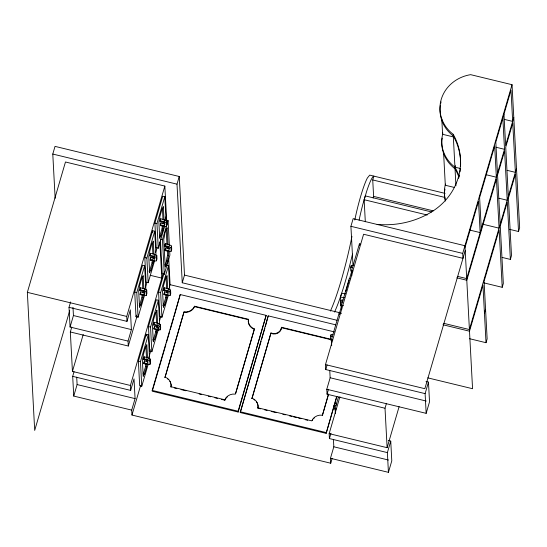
<?xml version="1.0" encoding="UTF-8"?>
<svg xmlns="http://www.w3.org/2000/svg" width="547" height="547" viewBox="0 0 547 547"><rect width="100%" height="100%" fill="white"/><g stroke="black" fill="none" stroke-linecap="round" stroke-linejoin="round"><path stroke-width="0.82" d="M442.838 132.989L441.785 138.692A36.683 33.88 -3 0 0 454.947 167.17A64.621 59.685 -3 0 1 459.097 176.25M442.284 138.138L441.873 140.34A36.683 33.88 -3 0 0 455.029 168.818A64.621 59.685 -3 0 1 458.304 175.566M444.991 189.084L444.588 191.286A36.683 33.88 -3 0 0 445.306 200.906M55.144 198.308L52.785 154.049L55.028 146.384L179.245 176.49L184.496 275.1L182.254 282.765L337.109 320.296M69.701 310.703L34.693 430.407L27.35 292.358L65.469 161.994L164.845 186.076L166.691 220.694M71.766 327.058L70.331 331.974L128.299 346.025L128.039 341.096L70.071 327.044L69.018 307.325L70.59 301.958M70.071 327.044L73.435 315.544L72.997 307.325M74.036 371.748L72.689 376.35L130.658 390.401L130.398 385.471L72.43 371.42L83.212 334.538M332.159 458.304L330.723 463.22L131.971 415.05L131.711 410.12L73.742 396.069L77.106 384.568L76.71 377.17M69.018 307.325L126.986 321.376L126.726 316.44L164.845 186.076M144.511 295.264L138.083 317.219L136.018 316.72L134.706 292.071L142.555 265.227L144.627 265.733L145.933 290.382M154.596 260.755L148.175 282.71L146.111 282.211L144.798 257.562L152.647 230.718L154.712 231.224L156.025 255.873M164.688 226.246L158.268 248.208L156.196 247.702L154.89 223.053L162.732 196.209L164.804 196.715L166.117 221.364M126.986 321.376L130.35 309.869L131.403 329.595L128.039 341.096M138.083 317.219L136.777 292.57L144.627 265.733M148.175 282.71L146.863 258.061L154.712 231.224M158.268 248.208L156.955 223.552L164.804 196.715M140.128 293.828L144.264 294.833L144.093 291.544L139.95 290.539L140.47 287.804L144.613 288.802L146.726 290.129L146.897 293.418L146.336 295.332L144.312 295.653L140.169 294.648L140.688 291.907L144.825 292.912M150.22 259.319L154.357 260.324L154.186 257.035L150.042 256.03L150.562 253.295L154.698 254.293L156.818 255.62L156.989 258.909L156.428 260.823L154.404 261.145L150.261 260.14L150.781 257.405L154.917 258.403M160.312 224.81L164.449 225.815L164.278 222.526L160.134 221.521L160.654 218.786L164.791 219.785L166.903 221.111L167.081 224.4L166.52 226.314L164.497 226.636L160.353 225.631L160.873 222.896L164.182 223.696M139.95 290.539L140.326 289.26M150.042 256.03L150.562 253.295M160.134 221.521L160.51 220.243M140.169 294.648L140.688 291.907M150.261 260.14L150.637 258.861M160.353 225.631L160.873 222.896M136.018 316.72L136.49 315.093M142.37 294.395A4.827 0.574 -76.4 0 0 141.967 297.253L139.724 304.918A4.827 0.574 -76.4 0 0 139.191 305.274M152.456 259.887A4.827 0.574 -76.4 0 0 152.059 262.745L149.816 270.409A4.827 0.574 -76.4 0 0 149.023 271.367M162.452 225.884A4.827 0.574 -76.4 0 0 162.144 228.236L159.909 235.901A4.827 0.574 -76.4 0 0 159.485 236.03M146.336 295.332L146.165 292.043L144.052 290.724L144.613 288.802M156.428 260.823L156.257 257.534L154.138 256.215L154.698 254.293M166.52 226.314L166.343 223.026L164.23 221.706L164.791 219.785M128.299 346.025L136.928 316.522M145.317 287.838L146.993 282.102M155.621 252.598L157.057 247.682M165.495 218.834L166.418 215.662M143.307 295.148A4.827 0.574 -76.4 0 0 142.999 297.5L140.757 305.171A4.827 0.574 -76.4 0 0 139.547 307.359L138.678 290.929A4.827 0.574 -76.4 0 0 139.711 285.452L141.953 277.78A4.827 0.574 -76.4 0 0 143.164 275.592L143.861 288.741M153.392 260.645A4.827 0.574 -76.4 0 0 153.092 262.991L150.849 270.662A4.827 0.574 -76.4 0 0 149.639 272.85L148.763 256.42A4.827 0.574 -76.4 0 0 149.803 250.943L152.045 243.271A4.827 0.574 -76.4 0 0 153.249 241.083L153.953 254.232M163.485 226.137A4.827 0.574 -76.4 0 0 163.184 228.489L160.941 236.154A4.827 0.574 -76.4 0 0 159.731 238.342L158.856 221.911A4.827 0.574 -76.4 0 0 159.888 216.434L162.131 208.763A4.827 0.574 -76.4 0 0 163.341 206.575L164.086 220.544M162.719 231.224L163.423 228.831M144.264 294.833L144.64 293.554M164.449 225.815L165.009 223.894M182.254 282.765L177.009 184.161L179.245 176.49M146.165 292.043L146.726 290.129M156.257 257.534L156.818 255.62M166.343 223.026L166.903 221.111M160.428 240.058L162.22 273.726L164.291 274.232L162.452 239.716L168.059 220.544L165.994 220.044M164.948 249.74L169.091 250.738L168.914 247.456L164.77 246.451L165.29 243.709L169.433 244.714L171.546 246.041L171.717 249.323L171.156 251.244L169.132 251.565L164.989 250.56L165.509 247.818L169.652 248.823M164.77 246.451L165.29 243.709M164.989 250.56L165.55 248.639M171.156 251.244L170.985 247.955L168.873 246.635L169.433 244.714M164.873 265.015A4.827 0.574 -76.4 0 1 165.413 264.666L166.534 260.83A4.827 0.574 -76.4 0 1 167.567 255.353L167.341 251.121M130.398 385.471L162.951 274.143M170.985 247.955L171.546 246.041M168.018 244.598L167.115 227.668A4.827 0.574 -76.4 0 1 165.905 229.856L164.784 233.692A4.827 0.574 -76.4 0 1 163.751 239.169L165.235 267.107A4.827 0.574 -76.4 0 1 166.445 264.919L167.567 261.083A4.827 0.574 -76.4 0 1 168.599 255.606L168.332 250.526M148.182 364.288L141.762 386.25L139.69 385.744L138.377 361.095L146.227 334.251L148.299 334.757L149.605 359.406M158.274 329.779L151.847 351.742L149.782 351.236L148.469 326.586L156.319 299.749L158.384 300.248L159.697 324.897M168.36 295.271L161.939 317.233L159.868 316.727L158.562 292.077L164.503 271.743M164.291 274.232L169.898 255.059L169.72 251.688M130.658 390.401L134.022 378.893L135.075 398.619L131.711 410.12M141.762 386.25L140.449 361.594L148.299 334.757M151.847 351.742L150.541 327.085L158.384 300.248M161.939 317.233L160.627 292.577L168.476 265.739L166.404 265.24M143.799 362.852L147.943 363.858L147.765 360.569L143.622 359.564L144.141 356.829L148.285 357.827L150.398 359.153L150.569 362.442L150.008 364.357L147.984 364.678L143.84 363.673L144.36 360.938L147.669 361.738M153.892 328.344L158.028 329.349L157.857 326.06L153.714 325.055L154.233 322.32L158.37 323.325L160.49 324.644L160.661 327.933L160.1 329.848L158.076 330.169L153.933 329.164L154.452 326.429L158.589 327.434M163.984 293.835L168.12 294.84L167.95 291.551L163.806 290.546L164.326 287.811L168.462 288.816L170.575 290.136L170.753 293.424L170.192 295.339L168.168 295.66L164.025 294.655L164.544 291.92L167.854 292.72M143.622 359.564L144.141 356.829M153.714 325.055L154.233 322.32M163.806 290.546L164.326 287.811M143.84 363.673L144.217 362.394M154.124 328.528L154.452 326.429M164.025 294.655L164.401 293.377M149.782 351.236L150.254 349.608M145.94 363.926A4.827 0.574 -76.4 0 0 145.639 366.278L143.396 373.943L144.429 374.196L146.671 366.531A4.827 0.574 -76.4 0 1 146.979 364.179M156.032 329.417A4.827 0.574 -76.4 0 0 155.731 331.769L153.488 339.441A4.827 0.574 -76.4 0 0 152.825 340.07M162.917 305.561A4.827 0.574 -76.4 0 1 163.58 304.932L165.823 297.26A4.827 0.574 -76.4 0 1 166.124 294.908M150.008 364.357L149.837 361.068L147.724 359.748L148.285 357.827M160.1 329.848L159.929 326.566L157.81 325.239L158.37 323.325M170.192 295.339L170.014 292.057L167.902 290.731L168.462 288.816M131.971 415.05L140.6 385.532M148.996 356.835L150.671 351.099M159.546 320.761L160.743 316.665M169.372 287.148L170.09 284.686L168.702 258.485M157.064 329.67A4.827 0.574 -76.4 0 0 156.763 332.022L154.521 339.687A4.827 0.574 -76.4 0 0 153.31 341.882L152.442 325.444A4.827 0.574 -76.4 0 0 153.475 319.968L155.717 312.296A4.827 0.574 -76.4 0 0 156.921 310.108L157.625 323.256M167.717 288.748L167.013 275.599A4.827 0.574 -76.4 0 1 165.803 277.787L163.567 285.459A4.827 0.574 -76.4 0 1 162.527 290.936L163.403 307.373A4.827 0.574 -76.4 0 1 164.613 305.178L166.856 297.513A4.827 0.574 -76.4 0 1 167.156 295.161M158.028 329.349L158.404 328.07M149.837 361.068L150.398 359.153M159.929 326.566L160.49 324.644M170.014 292.057L170.575 290.136M152.196 390.401L180.23 294.546L266.15 315.366L238.157 412.041L152.244 391.221L152.196 390.401L238.116 411.221L238.157 412.041M152.483 390.401L165.898 344.521M166.377 342.88L169.734 331.414M170.213 329.773L173.563 318.306M174.042 316.665L180.23 294.546M184.024 311.886L164.989 377.478L184.024 311.886A9.655 8.916 -3 0 0 194.547 306.224L248.379 319.27A9.655 8.916 -3 0 0 254.417 328.945L235.613 393.724M254.417 328.945L235.354 394.127A9.655 8.916 -3 0 0 224.831 399.789L171.006 386.743A9.655 8.916 -3 0 0 164.962 377.068M238.116 411.221L266.15 315.366M336.931 396.5L326.149 433.368L240.229 412.547L268.215 315.865L334.306 331.885M240.229 412.547L261.076 341.266M261.555 339.632L264.905 328.159M265.384 326.525L268.215 315.865M270.977 332.959L251.941 398.558L270.977 332.959A7.33 6.769 -3 0 0 281.5 327.297L330.361 339.14M352.993 265.411L350.914 226.308L353.157 218.636L464.95 245.733L472.56 388.719L427.747 377.854M365.314 221.747L364.138 199.717L365.259 195.888L431.672 211.976M373.136 197.993L373.608 196.387L372.733 179.949L373.854 176.12A36.683 4.342 -76.4 0 0 366.524 191.771L362.893 204.181A36.683 4.342 -76.4 0 0 359.099 220.174M339.441 313.233L341.089 307.578L340.535 297.11L341.656 293.274A118.049 43.076 16.3 0 0 345.574 293.855M332.008 340.87L330.593 339.988L330.422 336.706L330.983 334.785L333.007 334.463M341.061 304.2L340.685 305.479L340.514 302.197L341.075 300.276L343.099 299.961M352.186 271.859L350.777 270.97L350.606 267.688L351.16 265.767L353.191 265.452M331.701 345.683L331.386 339.735L339.236 312.898L341.301 313.397M341.704 309.479L341.478 305.226L349.321 278.389L350.702 278.724M351.837 275.818L351.564 270.717L359.413 243.88L360.794 244.215M345.8 291.476L349.15 280.016M349.629 278.382L351.783 271.018M329.759 370.367L330.149 377.765L326.785 389.266L426.161 413.347L425.115 393.628L325.738 369.546L325.479 364.61L363.598 234.246L462.974 258.334L462.707 253.405L512.04 84.696L470.639 74.659A36.683 33.88 -3 0 0 441.21 99.465A36.683 33.88 -3 0 0 453.196 134.302L455.938 185.816M325.738 369.546L327.085 364.945M339.933 396.76L329.15 433.641L387.119 447.685L385.02 408.247L327.051 394.196L328.487 389.279M328.521 394.428L322.327 415.617L328.501 394.018M326.149 433.368L336.644 396.5M334.128 405.498L334.689 403.583L336.72 403.262L336.159 405.177L334.128 405.498L334.306 408.787L335.714 409.669M335.366 413.635L335.092 408.534L338.422 397.143M333.431 439.391L333.82 446.79L330.456 458.29L388.432 472.341L387.379 452.615L329.41 438.571L330.983 433.203M455.391 165.638L454.947 167.17L459.911 168.38M385.02 408.247L386.456 403.33M387.119 447.685L399.098 406.708M387.379 452.615L390.743 441.114L388.261 440.513M388.432 472.341L391.789 460.834L390.743 441.114M465.039 247.381L478.495 201.364L480.157 232.591L469.435 229.993M465.217 250.663L424.848 388.698L325.479 364.61M425.115 393.628L428.479 382.127L425.99 381.526M426.161 413.347L429.525 401.847L428.479 382.127M502.85 118.077L504.512 149.304L466.7 278.601L457.586 276.392M513.79 117.564L505.633 145.468L503.972 114.241M516.505 168.51L469.408 329.554L443.72 323.325M484.437 313.123L485.558 309.287M469.449 338.689L486.016 342.702L487.138 338.873L484.074 281.349L499.151 229.802L502.208 287.319L483.992 282.908M502.208 287.319L503.329 283.49L500.273 225.966L507.308 201.898L510.372 259.415L502.112 257.418M510.372 259.415L511.493 255.579L508.43 198.062L515.465 173.987L518.529 231.511L509.421 229.302M518.529 231.511L519.65 227.675L512.04 84.696M350.606 267.688L352.63 267.367M340.514 302.197L342.538 301.876M330.422 336.706L332.446 336.384M377.109 224.441L379.037 224.509A82.877 76.532 -3 0 0 430.27 212.694A64.621 59.685 -3 0 0 453.196 134.302M504.389 119.39L512.669 121.4L511.007 90.173L495.808 142.152L497.469 173.372M453.333 136.9L442.598 134.295L441.791 119.109M496.259 147.3L504.512 149.304M507.103 170.343L515.383 172.346L512.758 123.041L505.722 147.116L508.341 196.414M486.413 174.801L496.348 177.207L494.686 145.981L479.616 197.535L481.278 228.755M454.393 187.45L445.313 185.248L443.549 152.093M498.967 198.253L507.219 200.25L504.601 150.945L497.558 175.019L500.184 224.325M445.073 193.378L369.71 175.115L367.379 177.98A36.683 4.342 -76.4 0 0 354.791 219.997M372.733 179.949L444.779 197.412M373.608 196.387L433.231 210.841M482.502 224.14L499.062 228.154L496.437 178.855L466.789 280.249L456.841 277.835M364.138 199.717L427.228 215.012M52.785 154.049L177.009 184.161M350.914 226.308L462.707 253.405M160.093 220.701L164.23 221.706M154.89 223.053L156.955 223.552M351.564 270.717L352.945 271.052M162.144 228.236L163.184 228.489M160.387 239.217L162.452 239.716M164.729 245.63L168.873 246.635M167.567 255.353L168.599 255.606M442.981 324.768L469.497 331.195L482.953 285.185L486.016 342.702M150.001 255.21L154.138 256.215M166.534 260.83L167.567 261.083M144.798 257.562L146.863 258.061M341.478 305.226L343.543 305.732M165.413 264.666L166.445 264.919M152.059 262.745L153.092 262.991M184.496 275.1L341.013 313.034M150.199 275.298L161.789 278.108L159.874 242.02M170.09 284.686L335.721 324.829M163.765 289.725L167.902 290.731M158.562 292.077L160.627 292.577M139.909 289.719L144.052 290.724M165.823 297.26L166.856 297.513M134.706 292.071L136.777 292.57M331.386 339.735L332.767 340.07M184.045 312.296A9.655 8.916 -3 0 0 194.568 306.635L248.4 319.68A9.655 8.916 -3 0 0 254.437 329.356M270.997 333.369A7.33 6.769 -3 0 0 281.52 327.715L330.381 339.55M141.967 297.253L142.999 297.5M163.58 304.932L164.613 305.178M27.35 292.358L126.726 316.44M153.673 324.234L157.81 325.239M148.469 326.586L150.541 327.085M155.731 331.769L156.763 332.022M73.435 315.544L131.403 329.595M330.149 377.765L426.216 401.047M143.581 358.743L147.724 359.748M335.092 408.534L336.473 408.869M138.377 361.095L140.449 361.594M145.639 366.278L146.671 366.531M251.914 398.141A9.655 8.916 -3 0 1 257.958 407.823L311.783 420.869A9.655 8.916 -3 0 1 322.306 415.207M174.336 387.96L176.825 388.561M180.961 389.567L185.932 390.77M199.183 393.977L201.665 394.585M208.291 396.185L210.773 396.787M214.916 397.792L217.398 398.394M221.542 399.399L224.851 400.199A9.655 8.916 -3 0 1 225.302 399.283M256.222 401.553A9.655 8.916 -3 0 1 257.979 408.233L260.461 408.835M264.604 409.833L267.086 410.441M271.23 411.44L276.194 412.643M282.82 414.25L285.308 414.852M289.445 415.857L291.934 416.458M293.589 416.862L296.898 417.662M298.559 418.065L301.041 418.667M305.178 419.672L307.667 420.274M240.188 411.727L326.108 432.547M77.106 384.568L135.075 398.619M333.82 446.79L388.479 460.034M359.413 243.88L359.509 245.582M351.16 265.767L351.249 267.415M339.236 312.898L339.325 314.593M330.983 334.785L331.072 336.432M326.785 389.266L327.051 394.196M329.15 433.641L329.41 438.571M330.456 458.29L330.723 463.22M281.5 327.297L281.52 327.715M257.958 407.823L257.979 408.233M248.379 319.27L248.4 319.68M224.831 399.789L224.851 400.199M194.547 306.224L194.568 306.635M168.059 220.544L169.358 244.953M168.148 247.135L168.244 248.83M168.476 265.739L169.789 290.389M166.172 229.111L166.979 244.345M167.067 246.041L167.204 248.577M162.397 207.963L163.006 219.47M166.021 276.167L166.678 288.495M171.006 386.743L171.026 387.153A9.655 8.916 -3 0 0 170.985 384.138M160.654 218.786L160.695 219.607M164.544 291.92L164.585 292.741M152.647 230.718L152.736 232.42M152.346 243.299L152.914 253.979M156.018 312.323L156.586 323.003M150.781 257.405L150.822 258.225M147.533 357.765L146.835 344.617A4.827 0.574 -76.4 0 1 145.625 346.805L143.382 354.477A4.827 0.574 -76.4 0 1 142.35 359.953L143.225 376.384A4.827 0.574 -76.4 0 1 144.429 374.196M146.227 334.251L146.316 335.954M142.213 276.98L142.822 288.488M145.885 346.005L146.541 358.333M140.47 287.804L140.511 288.625M144.36 360.938L144.401 361.758M70.331 331.974L72.43 371.42M72.689 376.35L73.742 396.069M225.87 398.407A9.655 8.916 -3 0 1 227.292 396.869M167.785 379.009A9.655 8.916 -3 0 1 168.572 379.707M169.864 381.321A9.655 8.916 -3 0 1 170.732 383.16M312.262 420.356A9.655 8.916 -3 0 1 312.822 419.481M313.486 418.674A9.655 8.916 -3 0 1 314.245 417.942M253.87 399.474A9.655 8.916 -3 0 1 254.738 400.083M143.075 373.902A4.827 0.574 -76.4 0 1 143.362 373.82M147.437 362.093A4.827 0.574 -76.4 0 1 147.711 361.047L146.671 360.801A4.827 0.574 -76.4 0 0 146.398 361.841M157.522 327.585A4.827 0.574 -76.4 0 1 157.796 326.545L156.763 326.292A4.827 0.574 -76.4 0 0 156.49 327.332M167.614 293.076A4.827 0.574 -76.4 0 1 167.888 292.036L166.856 291.783A4.827 0.574 -76.4 0 0 166.582 292.823M143.758 293.069A4.827 0.574 -76.4 0 1 144.032 292.023L142.999 291.777A4.827 0.574 -76.4 0 0 142.726 292.816M153.851 258.56A4.827 0.574 -76.4 0 1 154.124 257.514L153.092 257.268A4.827 0.574 -76.4 0 0 152.818 258.307M163.943 224.051A4.827 0.574 -76.4 0 1 164.216 223.005L163.184 222.759A4.827 0.574 -76.4 0 0 162.91 223.798M460.567 166.124A64.621 59.685 -3 0 0 453.285 135.95A36.683 33.88 -3 0 1 440.41 105.065M460.396 168.599A64.621 59.685 -3 0 1 460 171.881M459.398 175.136A64.621 59.685 -3 0 1 458.612 178.356M440.704 103.465A36.683 33.88 -3 0 1 441.08 101.886M445.627 200.831A36.683 33.88 -3 0 1 445.456 184.059M352.48 254.095A64.621 7.644 -76.4 0 1 343.195 288.501L341.102 294.983A64.621 7.644 -76.4 0 1 334.511 312.084M351.947 236.4A64.621 7.644 -76.4 0 1 330.367 311.079M344.453 297.691A118.049 43.076 16.3 0 1 340.535 297.11"/></g></svg>
